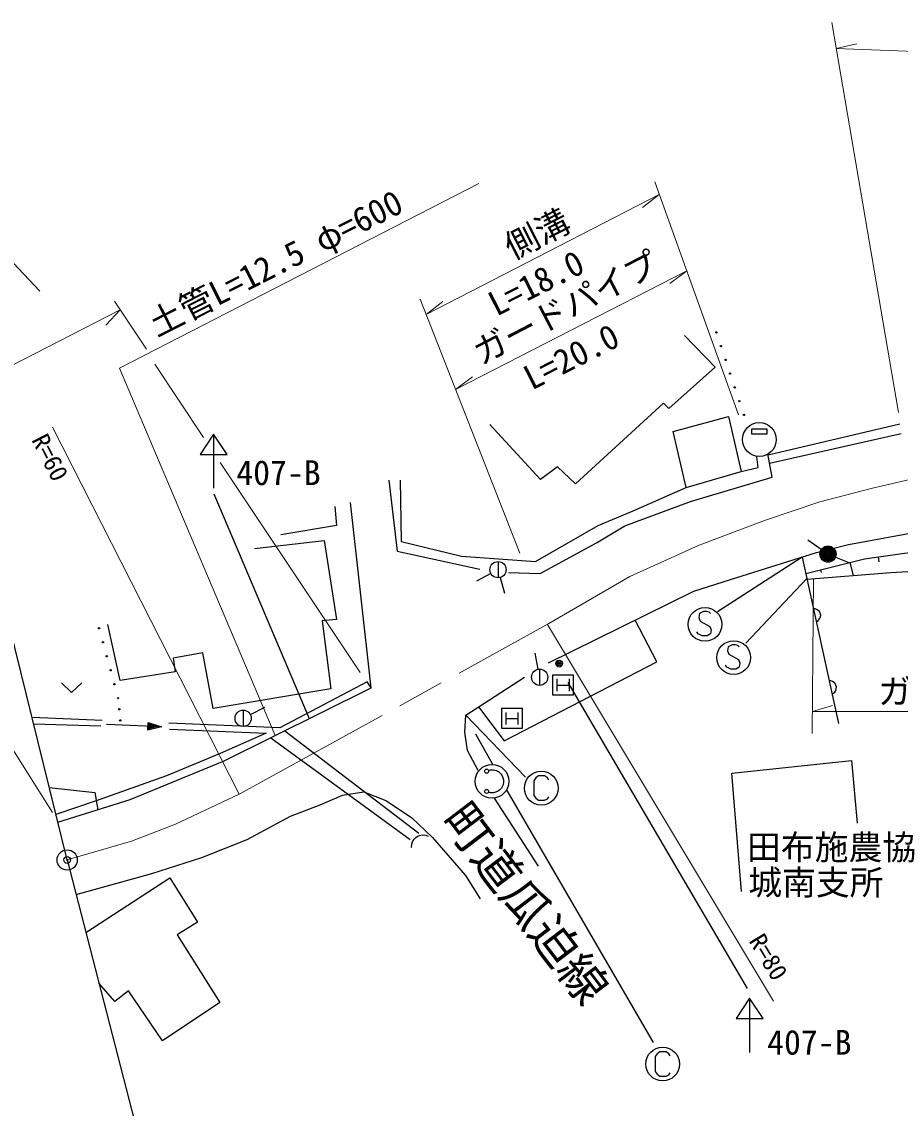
# Model space of a CAD drawing. Units: millimetres, scale not verified. Extents: x 40000 to 680000, y 20000 to 380000.
# Drawn here: x 364382 to 429311, y 239030 to 319355 of the extents above; entities that cross this region are included whole.
import ezdxf
from ezdxf.enums import TextEntityAlignment as Align

# ---------------------------------------------------------------- set-up
doc = ezdxf.new("R2010")
doc.units = ezdxf.units.MM
doc.header["$LTSCALE"] = 1000
doc.header["$PDMODE"] = 32
doc.header["$PDSIZE"] = 500
doc.linetypes.add('CHAIN', pattern=[18.5, 12, -1.5, 3.5, -1.5])
for name, color, linetype, lineweight in [('M-BGD', 7, 'Continuous', 25), ('M-BGD-EXST', 7, 'Continuous', 25), ('M-BMK', 2, 'CHAIN', 13), ('M-BMK-OTRS', 5, 'Continuous', 25), ('M-BMK-SRVR', 3, 'Continuous', 25), ('M-STR-HTXT', 7, 'Continuous', 13), ('M-STR-STRC', 7, 'Continuous', 25)]:
    doc.layers.add(name, color=color, linetype=linetype, lineweight=lineweight)
doc.layers.add('M-BMK-HTXT', color=7, linetype='Continuous')
doc.layers.add('M-OTRS', color=6, linetype='Continuous')
doc.styles.add('ＭＳ ゴシック', font='')
doc.styles.get('ＭＳ ゴシック').set_extended_font_data('MS Gothic')

msp = doc.modelspace()

# ---------------------------------------------------------------- linework, layer by layer
at = {"layer": 'M-BGD'}
for p, q in [((413372, 296157), (415641, 293809)), ((415641, 293809), (412198, 290757)), ((411806, 291148), (405311, 285201)), ((412198, 290757), (411806, 291148)), ((412537, 289070), (416606, 290165)), ((416606, 290165), (417545, 286096)), ((402729, 285514), (398972, 289583)), ((418348, 289266), (419448, 289266)), ((418348, 288866), (418348, 289266)), ((419448, 289266), (419448, 288866)), ((419543, 287326), (429283, 289620)), ((413476, 284922), (412537, 289070)), ((419448, 288866), (418348, 288866)), ((419652, 286726), (429366, 288917)), ((418797, 286409), (418719, 287191)), ((419841, 285687), (419527, 287409)), ((403981, 286453), (402729, 285514)), ((405311, 285201), (403981, 286453)), ((413476, 284922), (417545, 286096)), ((417545, 286096), (418797, 286409)), ((391511, 285452), (392137, 280209)), ((392346, 285470), (392424, 280931)), ((413815, 283887), (419841, 285687)), ((409563, 283200), (413476, 284922)), ((390216, 270112), (388686, 283820)), ((408963, 282087), (413815, 283887)), ((387534, 283519), (387634, 282117)), ((406980, 282105), (409563, 283200)), ((387634, 282117), (383527, 281416)), ((402363, 279444), (406980, 282105)), ((406850, 280835), (408963, 282087)), ((381574, 280414), (386732, 281015)), ((386732, 281015), (387634, 275155)), ((392424, 280931), (396885, 279835)), ((402702, 278566), (406850, 280835)), ((423477, 280339), (422486, 281017)), ((392137, 280209), (398241, 278879)), ((396885, 279835), (402363, 279444)), ((416752, 278111), (423112, 280115)), ((422060, 279783), (424748, 267483)), ((422329, 278553), (426672, 279652)), ((424529, 279777), (425643, 279332)), ((426672, 279652), (430679, 280203)), ((427674, 279790), (427723, 279428)), ((399581, 279448), (399581, 278248)), ((423415, 278828), (423460, 278650)), ((425586, 279377), (425828, 278420)), ((428625, 278650), (441647, 279401)), ((399051, 278567), (397991, 278006)), ((399744, 278271), (400069, 277115)), ((400354, 278644), (402702, 278566)), ((414047, 277260), (416752, 278111)), ((422419, 278139), (428625, 278650)), ((403304, 271967), (414047, 277260)), ((423021, 275950), (422895, 275964)), ((423131, 275913), (423021, 275950)), ((423250, 275837), (423131, 275913)), ((423330, 275752), (423250, 275837)), ((423395, 275643), (423330, 275752)), ((423429, 275487), (423395, 275643)), ((371657, 270647), (370755, 274804)), ((387634, 275155), (386582, 275055)), ((386582, 275055), (387233, 270046)), ((411311, 272030), (409715, 275125)), ((423108, 274987), (423217, 275051)), ((423217, 275051), (423302, 275131)), ((423302, 275131), (423378, 275250)), ((423378, 275250), (423415, 275361)), ((423415, 275361), (423429, 275487)), ((377767, 272701), (375563, 272300)), ((378518, 268594), (377767, 272701)), ((402546, 271485), (402325, 272664)), ((375563, 272300), (375714, 271298)), ((400028, 266196), (411311, 272030)), ((375714, 271298), (371657, 270647)), ((397196, 268098), (401541, 270909)), ((402657, 271495), (402657, 270295)), ((367317, 270491), (368067, 269771)), ((368067, 269771), (368817, 270491)), ((387233, 270046), (378518, 268594)), ((379348, 264703), (390216, 270112)), ((389916, 270563), (383455, 267157)), ((390216, 270112), (389916, 270563)), ((424185, 270622), (424059, 270635)), ((424296, 270585), (424185, 270622)), ((424415, 270508), (424296, 270585)), ((424495, 270423), (424415, 270508)), ((424466, 269803), (424543, 269922)), ((424559, 270315), (424495, 270423)), ((424543, 269922), (424580, 270033)), ((424593, 270158), (424559, 270315)), ((424580, 270033), (424593, 270158)), ((424273, 269658), (424381, 269723)), ((424381, 269723), (424466, 269803)), ((380745, 268461), (380745, 267261)), ((381278, 268138), (382343, 268690)), ((398140, 268708), (400028, 266196)), ((370333, 267708), (365141, 267913)), ((373709, 266994), (373731, 267554)), ((373731, 267554), (374719, 267235)), ((383455, 267157), (375241, 267507)), ((397134, 266826), (397196, 268098)), ((365254, 267452), (370232, 267307)), ((374719, 267235), (370650, 267392)), ((374719, 267235), (373709, 266994)), ((373752, 267072), (373767, 267472)), ((374439, 267246), (373752, 267072)), ((373767, 267472), (374439, 267246)), ((373795, 267151), (373804, 267391)), ((374279, 267252), (373795, 267151)), ((373804, 267391), (374279, 267252)), ((373838, 267229), (373841, 267309)), ((374040, 267262), (373838, 267229)), ((373841, 267309), (374040, 267262)), ((375291, 267057), (382453, 266756)), ((382453, 266756), (379047, 265254)), ((383833, 266935), (393724, 259361)), ((397339, 265472), (397134, 266826)), ((382799, 266420), (393098, 258892)), ((379047, 265254), (375091, 263601)), ((398106, 264003), (397339, 265472)), ((372386, 261848), (379348, 264703)), ((416868, 263809), (425711, 264748)), ((425711, 264748), (426126, 260112)), ((375091, 263601), (369882, 261748)), ((398888, 264001), (399038, 264051)), ((399038, 264051), (399238, 264051)), ((399238, 264051), (399438, 264001)), ((399438, 264001), (399638, 263901)), ((399638, 263901), (399788, 263751)), ((399788, 263751), (399888, 263601)), ((399888, 263601), (399988, 263301)), ((417572, 255044), (416868, 263809)), ((366419, 262735), (369789, 262383)), ((399838, 262701), (399688, 262551)), ((399938, 262901), (399838, 262701)), ((399988, 263101), (399938, 262901)), ((399988, 263301), (399988, 263101)), ((369789, 262383), (370008, 261103)), ((386446, 261474), (388089, 262178)), ((388089, 262178), (389654, 262413)), ((389654, 262413), (391298, 261787)), ((399038, 262351), (398888, 262401)), ((399238, 262351), (399038, 262351)), ((399388, 262401), (399238, 262351)), ((402580, 256931), (399316, 261951)), ((399538, 262451), (399388, 262401)), ((399688, 262551), (399538, 262451)), ((369882, 261748), (366908, 260754)), ((367051, 260176), (372386, 261848)), ((384254, 260613), (386446, 261474)), ((391298, 261787), (393176, 260535)), ((381046, 258892), (384254, 260613)), ((393176, 260535), (394741, 259048)), ((377681, 257561), (381046, 258892)), ((393203, 258552), (393261, 258735)), ((393261, 258735), (393386, 258926)), ((393386, 258926), (393519, 259051)), ((393519, 259051), (393619, 259118)), ((393619, 259118), (393785, 259193)), ((393785, 259193), (394010, 259234)), ((394010, 259234), (394243, 259209)), ((394243, 259209), (394426, 259151)), ((394741, 259048), (397167, 256231)), ((393178, 258319), (393203, 258552)), ((374003, 256387), (377681, 257561)), ((368398, 254828), (374003, 256387)), ((369118, 252034), (375333, 256074)), ((375333, 256074), (377368, 252787)), ((397167, 256231), (398263, 254509)), ((377368, 252787), (375881, 251848)), ((375881, 251848), (379011, 246840)), ((371264, 246918), (370083, 248285)), ((372281, 247701), (371264, 246918)), ((374785, 244023), (372281, 247701)), ((379011, 246840), (374785, 244023))]:
    msp.add_line(p, q, dxfattribs=at)
for centre, radius in [((415719, 296392), 50), ((416058, 295374), 50), ((416398, 294357), 50), ((416737, 293340), 50), ((417076, 292322), 50), ((417415, 291305), 50), ((417754, 290287), 50), ((418898, 288466), 1250), ((423972, 280000), 600), ((423972, 280000), 528), ((423972, 280000), 456), ((423972, 280000), 384), ((423972, 280000), 312), ((423972, 280000), 240), ((423972, 280000), 168), ((423972, 280000), 96), ((423972, 280000), 24), ((399581, 278848), 600), ((370102, 274513), 50), ((370384, 273480), 50), ((370665, 272447), 50), ((370947, 271414), 50), ((402657, 270895), 600), ((371229, 270381), 50), ((371510, 269348), 50), ((371589, 268527), 50), ((380745, 267861), 600), ((371667, 267705), 50), ((399138, 263201), 1250), ((398738, 263951), 150), ((398738, 262451), 150)]:
    msp.add_circle(centre, radius, dxfattribs=at)
at = {"layer": 'M-BGD-EXST'}
for p, q in [((422060, 279783), (415805, 275721)), ((422406, 278202), (417889, 273413)), ((414481, 275601), (414431, 275301)), ((414781, 275751), (414481, 275601)), ((414981, 275751), (414781, 275751)), ((415181, 275701), (414981, 275751)), ((415281, 275601), (415181, 275701)), ((414431, 275301), (414531, 275051)), ((414531, 275051), (415231, 274651)), ((414381, 274101), (414281, 274251)), ((414681, 273951), (414381, 274101)), ((415031, 273951), (414681, 273951)), ((415281, 274101), (415031, 273951)), ((415231, 274651), (415331, 274401)), ((415331, 274401), (415281, 274101)), ((416597, 273147), (416547, 272847)), ((416897, 273297), (416597, 273147)), ((417097, 273297), (416897, 273297)), ((417297, 273247), (417097, 273297)), ((417397, 273147), (417297, 273247)), ((416547, 272847), (416647, 272597)), ((416647, 272597), (417347, 272197)), ((416497, 271647), (416397, 271797)), ((416797, 271497), (416497, 271647)), ((417397, 271647), (417147, 271497)), ((417347, 272197), (417447, 271947)), ((417447, 271947), (417397, 271647)), ((403637, 269568), (403637, 271068)), ((403637, 271068), (405137, 271068)), ((403937, 270768), (403937, 269868)), ((404837, 270768), (404837, 269868)), ((405137, 271068), (405137, 269568)), ((417147, 271497), (416797, 271497)), ((403937, 270318), (404837, 270318)), ((405137, 269568), (403637, 269568)), ((399855, 267100), (399855, 268600)), ((399855, 268600), (401355, 268600)), ((400155, 268300), (400155, 267400)), ((401055, 268300), (401055, 267400)), ((401355, 268600), (401355, 267100)), ((397196, 268098), (401622, 263509)), ((400155, 267850), (401055, 267850)), ((397929, 266709), (399180, 264465)), ((401355, 267100), (399855, 267100)), ((402579, 263598), (402379, 263448)), ((403029, 263598), (402579, 263598)), ((403229, 263448), (403029, 263598)), ((402379, 263448), (402229, 263248)), ((402229, 263248), (402229, 262148)), ((403329, 263298), (403229, 263448)), ((400237, 262510), (411054, 243894)), ((402229, 262148), (402379, 261948)), ((402379, 261948), (402579, 261798)), ((403029, 261798), (403229, 261898)), ((403229, 261898), (403329, 262048)), ((402579, 261798), (403029, 261798)), ((411350, 243051), (411200, 242851)), ((411200, 242851), (411200, 241751)), ((411550, 243201), (411350, 243051)), ((412000, 243201), (411550, 243201)), ((412200, 243051), (412000, 243201)), ((412300, 242901), (412200, 243051)), ((411200, 241751), (411350, 241551)), ((411350, 241551), (411550, 241401)), ((411550, 241401), (412000, 241401)), ((412000, 241401), (412200, 241501)), ((412200, 241501), (412300, 241651))]:
    msp.add_line(p, q, dxfattribs=at)
for centre in [(414881, 274801), (416997, 272347), (402779, 262698), (411750, 242301)]:
    msp.add_circle(centre, 1250, dxfattribs=at)
at = {"layer": 'M-BMK'}
for p, q in [((427362, 284907), (430017, 285508)), ((423355, 283856), (427362, 284907)), ((419348, 282503), (423355, 283856)), ((414440, 280650), (419348, 282503)), ((409331, 278346), (414440, 280650)), ((403345, 274863), (409331, 278346)), ((380502, 262277), (403345, 274863)), ((375744, 260023), (380502, 262277)), ((372489, 258771), (375744, 260023)), ((367740, 257386), (372489, 258771))]:
    msp.add_line(p, q, dxfattribs=at)
at = {"layer": 'M-BMK-OTRS'}
for p, q in [((344142, 322249), (365721, 299427)), ((367740, 257386), (361450, 282862)), ((367740, 257386), (374116, 232622))]:
    msp.add_line(p, q, dxfattribs=at)
at = {"layer": 'M-BMK-SRVR'}
for radius in [750, 30]:
    msp.add_circle((367740, 257386), radius, dxfattribs=at)
at = {"layer": 'M-OTRS'}
msp.add_point((367740, 257386), dxfattribs=at)
at = {"layer": 'M-STR-HTXT'}
for p, q in [((429185, 290454), (424254, 319306)), ((424585, 317371), (426100, 317733)), ((424585, 317371), (461029, 315970)), ((371607, 293736), (398155, 307405)), ((411165, 307512), (417363, 290287)), ((411498, 306588), (394273, 297720)), ((411498, 306588), (410270, 305629)), ((413526, 300950), (396452, 292159)), ((413526, 300950), (412286, 300008)), ((393835, 298839), (401189, 280070)), ((350180, 287003), (371657, 298061)), ((371657, 298061), (370602, 296915)), ((373600, 295146), (371232, 298699)), ((394273, 297720), (395501, 298679)), ((377825, 288606), (374210, 294033)), ((383122, 266581), (371607, 293736)), ((396452, 292159), (397693, 293101)), ((366658, 289382), (380456, 262255)), ((349854, 287519), (366658, 260897)), ((389387, 271248), (379047, 286771)), ((422910, 278180), (422799, 266737)), ((403241, 274805), (419949, 246948)), ((422815, 268364), (424310, 268798)), ((422815, 268364), (448176, 268364))]:
    msp.add_line(p, q, dxfattribs=at)
at = {"layer": 'M-STR-STRC'}
for p, q in [((378557, 288861), (377557, 287361)), ((379557, 287361), (378557, 288861)), ((378557, 288861), (378557, 284861)), ((377557, 287361), (379557, 287361)), ((385653, 267817), (378611, 284421)), ((425478, 280705), (431788, 281857)), ((423112, 280115), (425478, 280705)), ((404738, 270506), (418000, 247882)), ((418171, 247165), (417171, 245665)), ((419171, 245665), (418171, 247165)), ((418171, 247165), (418171, 243165)), ((417171, 245665), (419171, 245665))]:
    msp.add_line(p, q, dxfattribs=at)
for radius in [250, 150, 50]:
    msp.add_circle((404098, 271901), radius, dxfattribs=at)

# ---------------------------------------------------------------- texts
at = {"layer": 'M-BGD', "style": 'ＭＳ ゴシック'}
for s, p in [('田布施農協', (417984, 256862)), ('城南支所', (418077, 254257))]:
    msp.add_text(s, height=1833, dxfattribs=at).set_placement(p, align=Align.BOTTOM_LEFT)
at = {"layer": 'M-BMK-HTXT', "style": 'ＭＳ ゴシック'}
msp.add_text('町道瓜迫線', height=2566, rotation=307.3, dxfattribs=at).set_placement((394709, 259900), align=Align.BOTTOM_LEFT)
at = {"layer": 'M-STR-HTXT', "style": 'ＭＳ ゴシック'}
for s, height, rotation, p in [('土管L=12.5 φ=600', 1833, 26.9, (374610, 295550)), ('側溝', 1833, 27, (400901, 301231)), ('ガードパイプ', 1833, 27.5, (398587, 293459)), ('L=18.0', 1833, 26.7, (399704, 297044)), ('L=20.0', 1833, 27, (402321, 291589)), ('R=60', 1320, 297, (364724, 288265)), ('R=80', 1320, 301, (417741, 251208))]:
    msp.add_text(s, height=height, rotation=rotation, dxfattribs=at).set_placement(p, align=Align.BOTTOM_LEFT)
msp.add_text('ガードパイプ', height=1833, dxfattribs=at).set_placement((427671, 268381), align=Align.BOTTOM_LEFT)
at = {"layer": 'M-STR-STRC', "style": 'ＭＳ ゴシック'}
for p in [(380239, 284552), (419473, 242441)]:
    msp.add_text('407-B', height=1833, dxfattribs=at).set_placement(p, align=Align.BOTTOM_LEFT)

doc.saveas('drawing.dxf')
